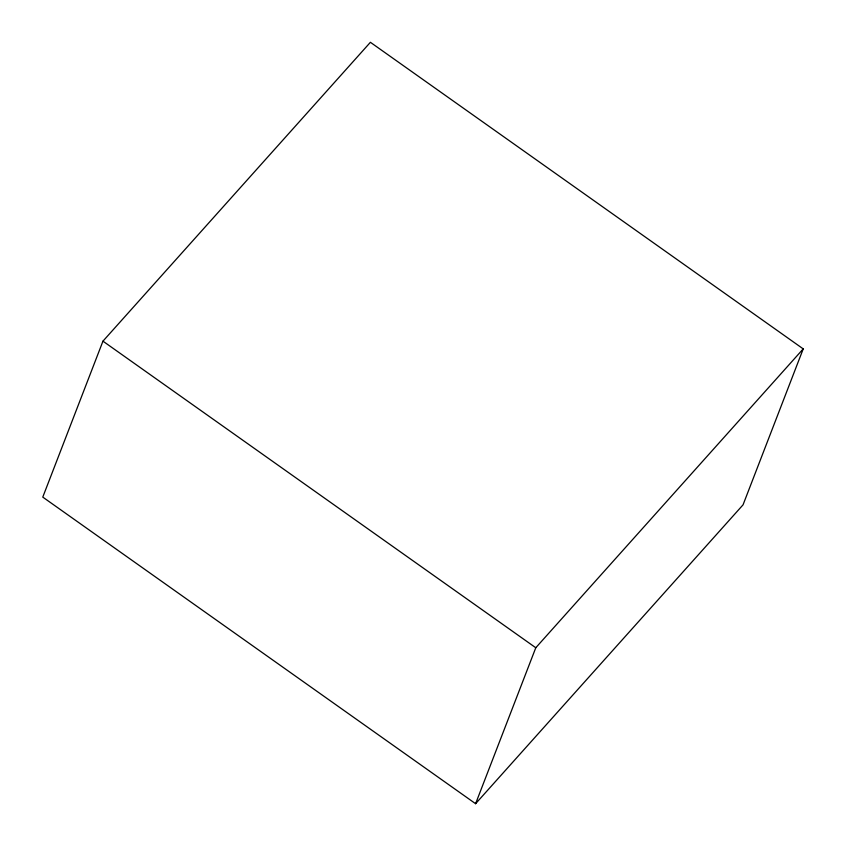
<?xml version="1.0" encoding="UTF-8"?>
<svg xmlns="http://www.w3.org/2000/svg" width="846" height="846" viewBox="0 0 846 846"><rect width="100%" height="100%" fill="white"/><g stroke="black" fill="none" stroke-linecap="round" stroke-linejoin="round"><path stroke-width="1.27" d="M102.958 341.16L42.776 497.11L475.6 803.7L743.042 504.84L803.224 348.89L370.4 42.3L102.958 341.16L535.782 647.75L475.6 803.7M535.782 647.75L803.224 348.89"/></g></svg>
